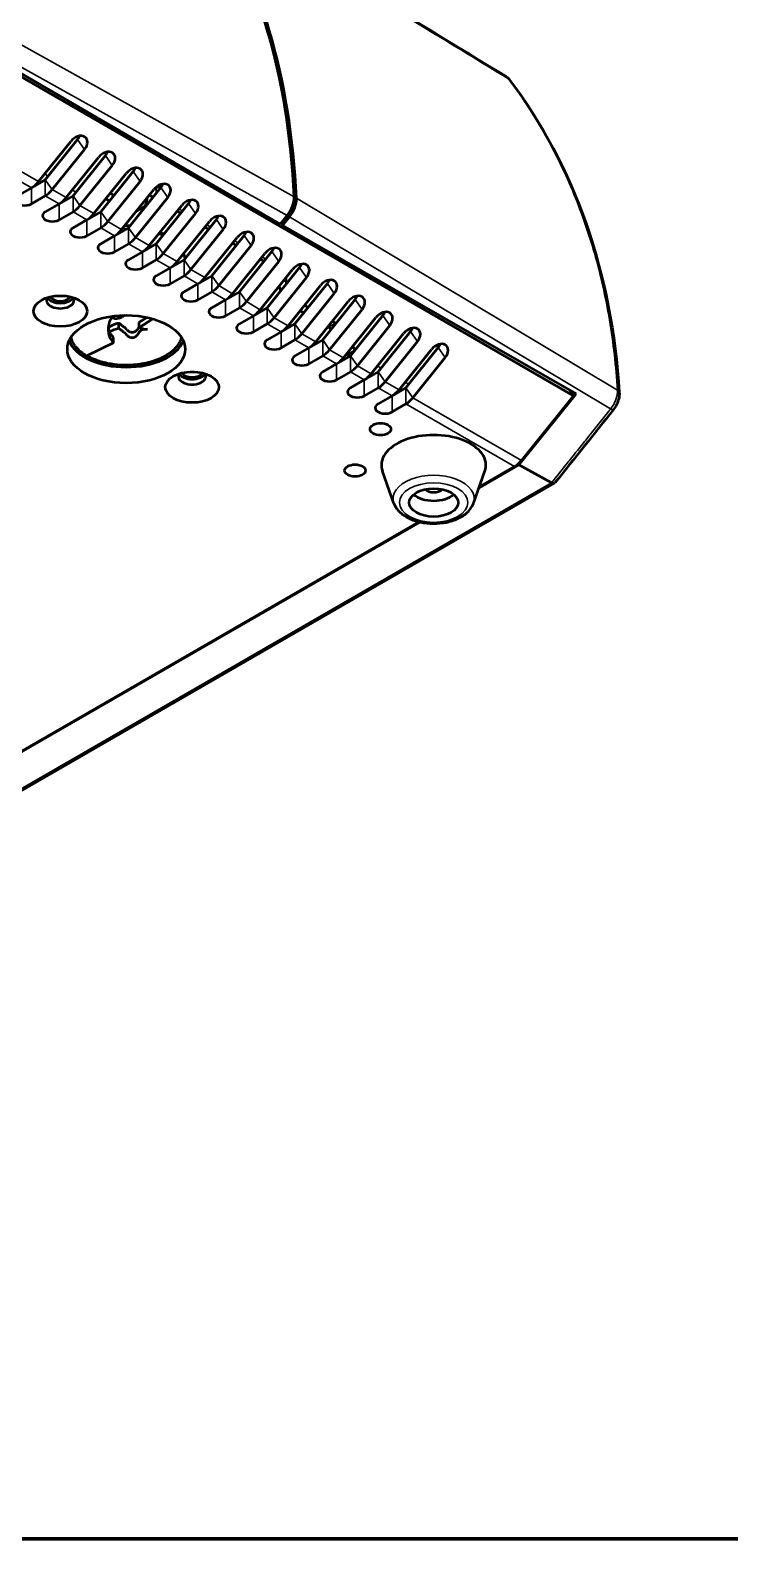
# Model space of a CAD drawing. Header units: millimetres. Extents: x 40 to 2195, y 40 to 1687.
# Drawn here: x 1674.7 to 1781.6, y 40 to 270.8 of the extents above; entities that cross this region are included whole.
import ezdxf

# ---------------------------------------------------------------- set-up
doc = ezdxf.new("R2010")
doc.units = ezdxf.units.MM
doc.header["$LTSCALE"] = 8
for name, color, linetype, lineweight in [('Border (ISO)', 7, 'Continuous', 70), ('Visible (ISO)', 7, 'Continuous', 50), ('Visible Narrow (ISO)', 7, 'Continuous', 35)]:
    doc.layers.add(name, color=color, linetype=linetype, lineweight=lineweight)

# ---------------------------------------------------------------- blocks, each defined once
blk = doc.blocks.new('Borders Chauvet_A')
at = {"layer": 'Border (ISO)'}
blk.add_line((274.4, 5), (5, 5), dxfattribs=at)

msp = doc.modelspace()

# ---------------------------------------------------------------- linework, layer by layer
at = {"layer": 'Visible (ISO)'}
for p, q in [((1667.333, 267.12), (1757.756, 214.914)), ((1712.893, 241.17), (1667.619, 267.475)), ((1747.44, 263.734), (1747.44, 263.734)), ((1676.963, 247.957), (1681.913, 254.115)), ((1675.902, 247.673), (1680.852, 253.83)), ((1678.024, 246.448), (1682.973, 252.606)), ((1681.206, 245.508), (1686.155, 251.665)), ((1680.145, 245.223), (1685.095, 251.381)), ((1682.266, 243.999), (1687.216, 250.156)), ((1676.963, 247.957), (1674.842, 246.732)), ((1684.388, 242.774), (1689.337, 248.931)), ((1685.448, 243.058), (1690.398, 249.216)), ((1686.509, 241.549), (1691.459, 247.707)), ((1694.925, 247.305), (1693.933, 246.732)), ((1674.842, 246.732), (1672.72, 245.508)), ((1676.963, 245.508), (1674.842, 244.283)), ((1681.206, 245.508), (1679.084, 244.283)), ((1686.225, 245.059), (1686.793, 244.731)), ((1686.897, 245.896), (1687.465, 245.568)), ((1688.63, 240.324), (1693.58, 246.482)), ((1689.691, 240.609), (1694.641, 246.766)), ((1690.752, 239.1), (1695.701, 245.257)), ((1692.519, 245.099), (1692.519, 245.163)), ((1693.183, 245.433), (1693.447, 245.281)), ((1693.657, 246.573), (1693.933, 246.732)), ((1693.86, 246.775), (1693.933, 246.732)), ((1679.084, 244.283), (1676.963, 243.058)), ((1681.206, 243.058), (1679.084, 241.833)), ((1685.448, 243.058), (1683.327, 241.833)), ((1690.903, 243.151), (1691.898, 243.726)), ((1692.873, 237.875), (1697.823, 244.033)), ((1693.933, 238.159), (1698.883, 244.317)), ((1694.994, 236.65), (1699.944, 242.808)), ((1697.121, 243.16), (1697.69, 242.832)), ((1713.951, 242.486), (1712.893, 241.17)), ((1714.131, 242.535), (1713.071, 241.216)), ((1683.327, 241.833), (1681.206, 240.609)), ((1685.448, 240.609), (1683.327, 239.384)), ((1689.691, 240.609), (1687.57, 239.384)), ((1697.115, 235.425), (1702.065, 241.583)), ((1698.176, 235.71), (1703.126, 241.867)), ((1699.237, 234.201), (1704.187, 240.358)), ((1701.364, 240.71), (1701.932, 240.382)), ((1712.975, 241.272), (1713.071, 241.216)), ((1713.247, 240.965), (1713.071, 241.216)), ((1713.247, 240.965), (1714.305, 242.282)), ((1713.247, 240.965), (1758.128, 215.219)), ((1687.57, 239.384), (1685.448, 238.159)), ((1689.691, 238.159), (1687.57, 236.934)), ((1693.933, 238.159), (1691.812, 236.934)), ((1701.358, 232.976), (1706.308, 239.134)), ((1702.419, 233.26), (1707.369, 239.418)), ((1703.479, 231.751), (1708.429, 237.909)), ((1705.606, 238.261), (1706.175, 237.933)), ((1691.812, 236.934), (1689.691, 235.71)), ((1693.933, 235.71), (1691.812, 234.485)), ((1698.176, 235.71), (1696.055, 234.485)), ((1698.281, 235.959), (1698.302, 235.866)), ((1705.601, 230.526), (1710.55, 236.684)), ((1706.661, 230.811), (1711.611, 236.968)), ((1709.849, 235.811), (1710.417, 235.483)), ((1696.055, 234.485), (1693.933, 233.26)), ((1698.176, 233.26), (1696.055, 232.035)), ((1702.419, 233.26), (1700.297, 232.035)), ((1707.722, 229.302), (1712.672, 235.459)), ((1709.843, 228.077), (1714.793, 234.235)), ((1710.904, 228.361), (1715.854, 234.519)), ((1700.297, 232.035), (1698.176, 230.811)), ((1711.965, 226.852), (1716.914, 233.01)), ((1713.732, 232.915), (1713.732, 232.852)), ((1714.086, 225.627), (1719.036, 231.785)), ((1715.147, 225.912), (1720.096, 232.069)), ((1702.419, 230.811), (1700.297, 229.586)), ((1704.54, 229.586), (1702.419, 228.361)), ((1706.661, 230.811), (1704.54, 229.586)), ((1716.207, 224.403), (1721.157, 230.56)), ((1716.596, 228.749), (1717.164, 228.421)), ((1718.329, 223.178), (1723.278, 229.336)), ((1719.389, 223.462), (1724.339, 229.62)), ((1691.282, 226.09), (1692.506, 226.897)), ((1691.282, 225.273), (1693.401, 226.67)), ((1706.661, 228.361), (1704.54, 227.136)), ((1708.783, 227.136), (1706.661, 225.912)), ((1710.904, 228.361), (1708.783, 227.136)), ((1715.923, 227.913), (1716.492, 227.585)), ((1720.45, 221.953), (1725.4, 228.111)), ((1720.838, 226.3), (1721.339, 226.011)), ((1722.571, 220.729), (1727.521, 226.886)), ((1723.632, 221.013), (1728.582, 227.17)), ((1688.148, 226.076), (1688.148, 225.26)), ((1691.282, 226.09), (1691.282, 225.273)), ((1710.904, 225.912), (1708.783, 224.687)), ((1713.025, 224.687), (1710.904, 223.462)), ((1715.147, 225.912), (1713.025, 224.687)), ((1720.166, 225.463), (1720.278, 225.398)), ((1724.693, 219.504), (1729.642, 225.661)), ((1726.814, 218.279), (1731.764, 224.437)), ((1727.875, 218.563), (1732.824, 224.721)), ((1687.393, 223.028), (1683.327, 221.013)), ((1687.393, 223.028), (1687.393, 223.844)), ((1715.147, 223.462), (1713.025, 222.237)), ((1717.268, 222.237), (1715.147, 221.013)), ((1719.389, 223.462), (1717.268, 222.237)), ((1724.244, 221.775), (1723.278, 221.217)), ((1723.97, 222.468), (1724.318, 221.866)), ((1728.935, 217.054), (1733.885, 223.212)), ((1731.057, 215.83), (1736.006, 221.987)), ((1732.117, 216.114), (1737.067, 222.271)), ((1719.389, 221.013), (1717.268, 219.788)), ((1721.511, 219.788), (1719.389, 218.563)), ((1723.632, 221.013), (1721.511, 219.788)), ((1723.278, 221.217), (1723.147, 221.445)), ((1723.278, 220.809), (1723.278, 221.217)), ((1733.178, 214.605), (1738.128, 220.762)), ((1723.632, 218.563), (1721.511, 217.338)), ((1725.753, 217.338), (1723.632, 216.114)), ((1727.875, 218.563), (1725.753, 217.338)), ((1727.875, 216.114), (1725.753, 214.889)), ((1729.996, 214.889), (1727.875, 213.664)), ((1732.117, 216.114), (1729.996, 214.889)), ((1749.369, 204.323), (1758.128, 215.219)), ((1757.756, 214.914), (1749.795, 205.011)), ((1757.145, 215.784), (1757.756, 214.914)), ((1732.117, 213.664), (1729.996, 212.439)), ((1730.281, 198.427), (1728.525, 203.341)), ((1742.439, 198.427), (1744.195, 203.341)), ((1749.369, 204.323), (1743.292, 200.814)), ((1748.734, 204.07), (1743.343, 200.958)), ((1754.391, 201.597), (1749.369, 204.323)), ((1625.554, 126.885), (1754.826, 201.521)), ((1734.226, 195.58), (1627.326, 133.862)), ((1734.086, 195.613), (1627.378, 134.005))]:
    msp.add_line(p, q, dxfattribs=at)
for centre, major_axis, ratio, start_param, end_param in [((1608.208, 177.145), (75.626, 130.988), 0.5773503, 5.5507749, 6.0135068), ((1608.561, 176.941), (75.626, 130.988), 0.5773503, 5.5507749, 6.0135068), ((1747.176, 262.644), (0.797, 0.604), 0.7169521, 0.0000092, 0.0000694), ((1674.842, 249.182), (1.5, 2.598), 0.5773503, 3.9269908, 4.4505896), ((1673.781, 244.895), (-1.5, 0), 0.5773503, 5.4977871, 8.6393798), ((1676.963, 247.957), (1.5, 2.598), 0.5773503, 3.9269908, 4.4505896), ((1679.084, 246.732), (1.5, 2.598), 0.5773503, 3.9269908, 4.4505896), ((1690.398, 246.324), (1.5, -2.598), 0.5773503, 5.9132475, 7.0685835), ((1693.933, 246.732), (-0.75, -1.299), 0.5773503, 5.8870073, 6.6624845), ((1712.89, 243.994), (1.5, 2.598), 0.5773497, 4.4508085, 5.5509195), ((1713.244, 243.79), (1.5, 2.598), 0.5773507, 4.4508088, 5.5509198), ((1608.561, 176.941), (-75.378, -130.559), 0.5773503, 2.4091807, 2.4102159), ((1678.024, 242.446), (-1.5, 0), 0.5773503, 5.4977871, 8.6393798), ((1681.206, 245.508), (1.5, 2.598), 0.5773503, 3.9269908, 4.4505896), ((1683.327, 244.283), (1.5, 2.598), 0.5773503, 3.9269908, 4.4505896), ((1682.266, 239.996), (-1.5, 0), 0.5773503, 5.4977871, 8.6393798), ((1685.448, 243.058), (1.5, 2.598), 0.5773503, 3.9269908, 4.4505896), ((1687.57, 241.833), (1.5, 2.598), 0.5773503, 3.9269908, 4.4505896), ((1686.509, 237.547), (-1.5, 0), 0.5773503, 5.4977871, 8.6393798), ((1689.691, 240.609), (1.5, 2.598), 0.5773503, 3.9269908, 4.4505896), ((1691.812, 239.384), (1.5, 2.598), 0.5773503, 3.9269908, 4.4505896), ((1690.752, 235.097), (-1.5, 0), 0.5773503, 5.4977871, 8.6393798), ((1693.933, 238.159), (1.5, 2.598), 0.5773503, 3.9269908, 4.4505896), ((1694.994, 232.648), (-1.5, 0), 0.5773503, 5.4977871, 8.6393798), ((1696.055, 236.934), (1.5, 2.598), 0.5773503, 3.9269908, 4.4505896), ((1698.176, 235.71), (1.5, 2.598), 0.5773503, 3.9269908, 4.4505896), ((1700.297, 234.485), (1.5, 2.598), 0.5773503, 3.9269908, 4.4505896), ((1702.419, 233.26), (1.5, 2.598), 0.5773503, 3.9269908, 4.4505896), ((1714.793, 231.015), (-1.5, 2.598), 0.5773503, 1.0104184, 1.2933503), ((1715.854, 231.627), (1.5, -2.598), 0.5773503, 3.9269908, 4.24853), ((1679.261, 229.484), (2.1, 0), 0.5773503, 2.7621646, 6.6626134), ((1679.261, 230.3), (-2.1, 0), 0.5773503, 0.3434287, 2.798164), ((1679.261, 230.3), (-1.6, 0), 0.5773503, 0.2798522, 2.8617405), ((1679.261, 231.117), (1.6, 0), 0.5773503, 4.514879, 4.9098989), ((1699.237, 230.198), (-1.5, 0), 0.5773503, 5.4977871, 8.6393798), ((1704.54, 232.035), (1.5, 2.598), 0.5773503, 3.9269908, 4.4505896), ((1706.661, 230.811), (1.5, 2.598), 0.5773503, 3.9269908, 4.4505896), ((1703.479, 227.749), (-1.5, 0), 0.5773503, 5.4977871, 8.6393798), ((1708.783, 229.586), (1.5, 2.598), 0.5773503, 3.9269908, 4.4505896), ((1710.904, 228.361), (1.5, 2.598), 0.5773503, 3.9269908, 4.4505896), ((1707.722, 225.299), (-1.5, 0), 0.5773503, 5.4977871, 8.6393798), ((1713.025, 227.136), (1.5, 2.598), 0.5773503, 3.9269908, 4.4505896), ((1715.147, 225.912), (1.5, 2.598), 0.5773503, 3.9269908, 4.4505896), ((1720.278, 222.949), (-1.5, 2.598), 0.5773503, 5.294581, 5.4977871), ((1721.339, 223.561), (1.5, -2.598), 0.5773503, 2.3246623, 2.3561945), ((1689.337, 224.483), (-9, 0), 0.5773503, 0.2379411, 2.9036515), ((1711.965, 222.85), (-1.5, 0), 0.5773503, 5.4977871, 8.6393798), ((1717.268, 224.687), (1.5, 2.598), 0.5773503, 3.9269908, 4.4505896), ((1719.389, 223.462), (1.5, 2.598), 0.5773503, 3.9269908, 4.4505896), ((1716.207, 220.4), (-1.5, 0), 0.5773503, 5.4977871, 8.6393798), ((1721.511, 222.237), (1.5, 2.598), 0.5773503, 3.9269908, 4.4505896), ((1723.632, 221.013), (1.5, 2.598), 0.5773503, 3.9269908, 4.4505896), ((1699.414, 217.849), (2.1, 0), 0.5773503, 2.7621646, 6.6626134), ((1699.414, 218.665), (-2.1, 0), 0.5773503, 0.3434287, 2.798164), ((1699.414, 218.665), (-1.6, 0), 0.5773503, 0.2798522, 2.8617405), ((1699.414, 219.482), (1.6, 0), 0.5773503, 4.514879, 4.9098989), ((1720.45, 217.951), (-1.5, 0), 0.5773503, 5.4977871, 8.6393798), ((1725.753, 219.788), (1.5, 2.598), 0.5773503, 3.9269908, 4.4505896), ((1727.875, 218.563), (1.5, 2.598), 0.5773503, 3.9269908, 4.4505896), ((1724.693, 215.501), (-1.5, 0), 0.5773503, 5.4977871, 8.6393798), ((1729.996, 217.338), (1.5, 2.598), 0.5773503, 3.9269908, 4.4505896), ((1763.75, 215.339), (0.998, 0.062), 0.5973137, 6.2830564, 6.2831912), ((1728.935, 213.052), (-1.5, 0), 0.5773503, 5.4977871, 8.6393798), ((1732.117, 216.114), (1.5, 2.598), 0.5773503, 3.9269908, 4.4505896), ((1763.065, 213.419), (0.783, -0.622), 0.2153789, 6.2831343, 6.2832162), ((1736.36, 204.275), (-8, 0), 0.5773503, 2.9381619, 6.486616), ((1748.734, 206.52), (1.5, 2.598), 0.5773503, 3.9269908, 4.4505896), ((1754.192, 202.309), (-0.66, 0.77), 0.4109724, 2.2924788, 3.2185162), ((1736.36, 201.009), (3.75, 0), 0.5773503, 3.7428569, 5.6819211), ((1736.36, 201.009), (1.5, 0), 0.5773503, 3.6492552, 5.7755228)]:
    msp.add_ellipse(centre, major_axis=major_axis, ratio=ratio, start_param=start_param, end_param=end_param, dxfattribs=at)
for centre, major_axis in [((1679.261, 227.851), (4.1, 0)), ((1689.337, 222.033), (-9, 0)), ((1699.414, 216.216), (4.1, 0)), ((1728.228, 209.786), (-1.6, 0)), ((1724.339, 203.458), (-1.6, 0)), ((1736.36, 198.559), (3.75, 0))]:
    msp.add_ellipse(centre, major_axis=major_axis, ratio=0.5773503, dxfattribs=at)
for points in [[(1701.278, 291.874), (1716.665, 282.494), (1732.053, 273.114), (1747.44, 263.734)], [(1747.44, 263.734), (1747.643, 263.61), (1747.823, 263.444), (1747.968, 263.255)], [(1682.973, 252.606), (1683.25, 252.951), (1683.575, 253.772), (1683.088, 254.68), (1681.912, 254.732), (1681.13, 254.175), (1680.852, 253.83)], [(1681.913, 254.115), (1682.049, 254.285), (1682.158, 254.471), (1682.233, 254.658)], [(1687.216, 250.156), (1687.493, 250.502), (1687.818, 251.322), (1687.331, 252.231), (1686.155, 252.282), (1685.373, 251.726), (1685.095, 251.381)], [(1686.155, 251.665), (1686.292, 251.835), (1686.4, 252.021), (1686.476, 252.209)], [(1691.459, 247.707), (1691.736, 248.052), (1692.06, 248.873), (1691.574, 249.782), (1690.397, 249.833), (1689.615, 249.277), (1689.337, 248.931)], [(1690.398, 249.216), (1690.534, 249.386), (1690.643, 249.572), (1690.718, 249.759)], [(1695.701, 245.257), (1695.978, 245.603), (1696.303, 246.423), (1695.816, 247.332), (1694.64, 247.383), (1693.858, 246.827), (1693.58, 246.482)], [(1694.641, 246.766), (1694.777, 246.936), (1694.886, 247.122), (1694.961, 247.31)], [(1699.944, 242.808), (1700.221, 243.153), (1700.545, 243.974), (1700.059, 244.883), (1698.883, 244.934), (1698.101, 244.378), (1697.823, 244.033)], [(1698.883, 244.317), (1699.02, 244.487), (1699.128, 244.673), (1699.203, 244.86)], [(1704.187, 240.358), (1704.464, 240.704), (1704.788, 241.524), (1704.301, 242.433), (1703.125, 242.484), (1702.343, 241.928), (1702.065, 241.583)], [(1703.126, 241.867), (1703.262, 242.037), (1703.371, 242.223), (1703.446, 242.411)], [(1689.131, 240.947), (1689.405, 240.951), (1689.68, 240.947), (1689.954, 240.936)], [(1694.522, 239.926), (1694.727, 239.836), (1694.927, 239.739), (1695.121, 239.637)], [(1708.429, 237.909), (1708.706, 238.254), (1709.031, 239.075), (1708.544, 239.984), (1707.368, 240.035), (1706.586, 239.479), (1706.308, 239.134)], [(1707.369, 239.418), (1707.505, 239.588), (1707.614, 239.774), (1707.689, 239.961)], [(1698.078, 236.623), (1698.164, 236.408), (1698.232, 236.186), (1698.281, 235.959)], [(1712.672, 235.459), (1712.949, 235.805), (1713.273, 236.625), (1712.787, 237.534), (1711.611, 237.585), (1710.829, 237.029), (1710.55, 236.684)], [(1711.611, 236.968), (1711.748, 237.138), (1711.856, 237.324), (1711.931, 237.512)], [(1716.914, 233.01), (1717.192, 233.355), (1717.516, 234.176), (1717.029, 235.085), (1715.853, 235.136), (1715.071, 234.58), (1714.793, 234.235)], [(1715.854, 234.519), (1715.99, 234.689), (1716.099, 234.875), (1716.174, 235.062)], [(1721.157, 230.56), (1721.434, 230.906), (1721.759, 231.726), (1721.272, 232.635), (1720.096, 232.686), (1719.314, 232.13), (1719.036, 231.785)], [(1720.096, 232.069), (1720.233, 232.24), (1720.342, 232.425), (1720.417, 232.613)], [(1725.4, 228.111), (1725.677, 228.456), (1726.001, 229.277), (1725.515, 230.186), (1724.339, 230.237), (1723.556, 229.681), (1723.278, 229.336)], [(1724.339, 229.62), (1724.476, 229.79), (1724.584, 229.976), (1724.659, 230.163)], [(1729.642, 225.661), (1729.919, 226.007), (1730.244, 226.827), (1729.757, 227.736), (1728.581, 227.787), (1727.799, 227.231), (1727.521, 226.886)], [(1728.582, 227.17), (1728.718, 227.341), (1728.827, 227.526), (1728.902, 227.714)], [(1686.625, 225.36), (1687.178, 225.718), (1687.708, 225.971), (1688.148, 226.076)], [(1686.825, 224.669), (1687.305, 224.961), (1687.762, 225.167), (1688.148, 225.26)], [(1733.885, 223.212), (1734.162, 223.557), (1734.487, 224.378), (1734, 225.287), (1732.824, 225.338), (1732.042, 224.782), (1731.764, 224.437)], [(1732.824, 224.721), (1732.961, 224.891), (1733.069, 225.077), (1733.145, 225.264)], [(1738.128, 220.762), (1738.405, 221.108), (1738.729, 221.928), (1738.243, 222.837), (1737.067, 222.888), (1736.284, 222.332), (1736.006, 221.987)], [(1737.067, 222.271), (1737.204, 222.442), (1737.312, 222.627), (1737.387, 222.815)], [(1763.848, 212.797), (1760.868, 209.046), (1757.877, 205.301), (1754.875, 201.562)]]:
    msp.add_open_spline(points, degree=3, dxfattribs=at)
for points, knots in [([(1747.973, 263.248), (1752.89, 256.752), (1756.878, 249.259), (1762.479, 233.152), (1764.187, 224.47), (1764.748, 215.401)], [0, 0, 0, 0, 3.4817034, 3.4817034, 6.8691541, 6.8691541, 6.8691541, 6.8691541]), ([(1715.013, 244.92), (1715.019, 244.776), (1715.005, 244.465), (1714.898, 243.97), (1714.71, 243.462), (1714.453, 242.974), (1714.242, 242.673), (1714.131, 242.535)], [0, 0, 0, 0, 0.1985541, 0.400227, 0.5999572, 0.8013651, 1, 1, 1, 1]), ([(1689.092, 227.228), (1689.083, 227.22), (1689.075, 227.212), (1689.008, 227.153), (1688.95, 227.107), (1688.825, 227.021), (1688.761, 226.982), (1688.616, 226.903), (1688.542, 226.869), (1688.443, 226.828), (1688.407, 226.814), (1688.308, 226.777), (1688.244, 226.756), (1688.112, 226.72), (1688.045, 226.706), (1687.911, 226.685), (1687.844, 226.678), (1687.731, 226.673), (1687.682, 226.674), (1687.618, 226.682), (1687.6, 226.685), (1687.543, 226.698), (1687.512, 226.711), (1687.462, 226.742), (1687.447, 226.752), (1687.41, 226.779), (1687.39, 226.794), (1687.364, 226.808), (1687.358, 226.811), (1687.323, 226.824), (1687.293, 226.824), (1687.234, 226.807), (1687.21, 226.797), (1687.176, 226.779), (1687.165, 226.772), (1687.134, 226.754), (1687.114, 226.741), (1687.057, 226.7), (1687.022, 226.669), (1686.973, 226.616), (1686.958, 226.597), (1686.923, 226.549), (1686.902, 226.517), (1686.859, 226.437), (1686.839, 226.393), (1686.807, 226.313), (1686.796, 226.285), (1686.773, 226.224), (1686.762, 226.19), (1686.744, 226.135), (1686.738, 226.115), (1686.719, 226.055), (1686.708, 226.015), (1686.689, 225.94), (1686.68, 225.905), (1686.659, 225.808), (1686.648, 225.747), (1686.626, 225.603), (1686.616, 225.522), (1686.6, 225.352), (1686.593, 225.257), (1686.584, 224.972), (1686.59, 224.802), (1686.64, 224.414), (1686.702, 224.119), (1686.878, 223.734), (1686.913, 223.666), (1687.01, 223.495), (1687.075, 223.396), (1687.222, 223.205), (1687.304, 223.113), (1687.393, 223.028)], [0.1895787, 0.1895787, 0.1895787, 0.1895787, 0.19329988, 0.19329988, 0.21746727, 0.21746727, 0.23957446, 0.23957446, 0.26693487, 0.26693487, 0.28279995, 0.28279995, 0.31029037, 0.31029037, 0.34072443, 0.34072443, 0.37313507, 0.37313507, 0.39949741, 0.39949741, 0.41059926, 0.41059926, 0.43505936, 0.43505936, 0.44702552, 0.44702552, 0.46264073, 0.46264073, 0.46768868, 0.46768868, 0.48837974, 0.48837974, 0.50141454, 0.50141454, 0.50798482, 0.50798482, 0.52023334, 0.52023334, 0.54406076, 0.54406076, 0.55506691, 0.55506691, 0.57138387, 0.57138387, 0.58598273, 0.58598273, 0.59373097, 0.59373097, 0.60286315, 0.60286315, 0.608364, 0.608364, 0.61874083, 0.61874083, 0.62778914, 0.62778914, 0.64260122, 0.64260122, 0.66312517, 0.66312517, 0.68571236, 0.68571236, 0.7223331, 0.7223331, 0.76967814, 0.76967814, 0.78022431, 0.78022431, 0.79643709, 0.79643709, 0.81300309, 0.81300309, 0.81300309, 0.81300309]), ([(1687.393, 223.844), (1687.251, 223.98), (1687.128, 224.132), (1686.924, 224.451), (1686.841, 224.617), (1686.734, 224.899), (1686.7, 225.01), (1686.657, 225.186), (1686.644, 225.249), (1686.624, 225.362), (1686.617, 225.411), (1686.61, 225.461)], [-1.39042472, -1.39042472, -1.39042472, -1.39042472, -1.28588264, -1.28588264, -1.18549608, -1.18549608, -1.12169884, -1.12169884, -1.08669546, -1.08669546, -1.05917955, -1.05917955, -1.05917955, -1.05917955]), ([(1688.148, 226.076), (1688.186, 226.049), (1688.225, 226.021), (1688.307, 225.961), (1688.35, 225.928), (1688.491, 225.823), (1688.59, 225.748), (1688.753, 225.625), (1688.819, 225.574), (1688.944, 225.474), (1689.003, 225.426), (1689.097, 225.345), (1689.133, 225.313), (1689.261, 225.195), (1689.335, 225.115), (1689.475, 224.976), (1689.534, 224.92), (1689.65, 224.827), (1689.749, 224.756), (1689.921, 224.692), (1689.953, 224.682), (1690.056, 224.655), (1690.128, 224.645), (1690.266, 224.64), (1690.335, 224.644), (1690.469, 224.666), (1690.533, 224.683), (1690.63, 224.72), (1690.663, 224.735), (1690.759, 224.783), (1690.823, 224.821), (1690.933, 224.903), (1690.982, 224.945), (1691.051, 225.013), (1691.073, 225.038), (1691.13, 225.105), (1691.159, 225.146), (1691.219, 225.244), (1691.245, 225.295), (1691.273, 225.347), (1691.278, 225.354), (1691.282, 225.362)], [0.000001, 0.000001, 0.000001, 0.000001, 0.01394417, 0.01394417, 0.03022369, 0.03022369, 0.06581138, 0.06581138, 0.0898822, 0.0898822, 0.11289563, 0.11289563, 0.1276941, 0.1276941, 0.16718186, 0.16718186, 0.20052528, 0.20052528, 0.2339781, 0.2339781, 0.24158362, 0.24158362, 0.25749738, 0.25749738, 0.27242817, 0.27242817, 0.28720425, 0.28720425, 0.29485769, 0.29485769, 0.31046044, 0.31046044, 0.32386802, 0.32386802, 0.33077322, 0.33077322, 0.34222529, 0.34222529, 0.35478731, 0.35478731, 0.35700737, 0.35700737, 0.35700737, 0.35700737]), ([(1688.148, 225.26), (1688.213, 225.214), (1688.282, 225.163), (1688.423, 225.057), (1688.499, 225), (1688.628, 224.903), (1688.681, 224.863), (1688.802, 224.77), (1688.871, 224.717), (1689.022, 224.594), (1689.104, 224.524), (1689.2, 224.434), (1689.219, 224.416), (1689.281, 224.355), (1689.322, 224.313), (1689.386, 224.248), (1689.408, 224.226), (1689.456, 224.178), (1689.483, 224.153), (1689.541, 224.099), (1689.574, 224.07), (1689.667, 223.999), (1689.725, 223.962), (1689.85, 223.9), (1689.914, 223.876), (1690.06, 223.837), (1690.134, 223.829), (1690.38, 223.819), (1690.518, 223.862), (1690.654, 223.912), (1690.723, 223.946), (1690.85, 224.023), (1690.91, 224.067), (1691.008, 224.152), (1691.048, 224.193), (1691.125, 224.282), (1691.155, 224.325), (1691.201, 224.398), (1691.216, 224.425), (1691.256, 224.497), (1691.278, 224.539), (1691.314, 224.602), (1691.326, 224.621), (1691.364, 224.677), (1691.391, 224.709), (1691.434, 224.753), (1691.445, 224.765), (1691.474, 224.792), (1691.49, 224.808), (1691.527, 224.842), (1691.55, 224.862), (1691.59, 224.899), (1691.609, 224.915), (1691.66, 224.96), (1691.691, 224.986), (1691.745, 225.025), (1691.768, 225.038), (1691.801, 225.053), (1691.811, 225.057), (1691.835, 225.064), (1691.848, 225.066), (1691.872, 225.071), (1691.883, 225.072), (1691.906, 225.075), (1691.918, 225.076), (1691.934, 225.079), (1691.938, 225.079), (1691.953, 225.082), (1691.964, 225.083), (1691.983, 225.085), (1691.992, 225.085), (1692.007, 225.084), (1692.013, 225.082), (1692.023, 225.079), (1692.028, 225.077), (1692.032, 225.075)], [0.000001, 0.000001, 0.000001, 0.000001, 0.0238348, 0.0238348, 0.0516666, 0.0516666, 0.0710067, 0.0710067, 0.0966951, 0.0966951, 0.1289787, 0.1289787, 0.1374432, 0.1374432, 0.1567838, 0.1567838, 0.1671009, 0.1671009, 0.1786714, 0.1786714, 0.1933094, 0.1933094, 0.2174589, 0.2174589, 0.239538, 0.239538, 0.2668704, 0.2668704, 0.347814, 0.347814, 0.434235, 0.434235, 0.5179004, 0.5179004, 0.5807531, 0.5807531, 0.6487153, 0.6487153, 0.6864741, 0.6864741, 0.7484095, 0.7484095, 0.7895428, 0.7895428, 0.873111, 0.873111, 0.904841, 0.904841, 0.9500353, 0.9500353, 1.0080624, 1.0080624, 1.0605387, 1.0605387, 1.1541709, 1.1541709, 1.237714, 1.237714, 1.2786507, 1.2786507, 1.3368006, 1.3368006, 1.3920195, 1.3920195, 1.4558927, 1.4558927, 1.4796692, 1.4796692, 1.5449837, 1.5449837, 1.6086648, 1.6086648, 1.6575244, 1.6575244, 1.6970844, 1.6970844, 1.6970844, 1.6970844]), ([(1692.038, 225.072), (1692.043, 225.069), (1692.048, 225.065), (1692.062, 225.053), (1692.073, 225.042), (1692.093, 225.024), (1692.086, 225.037), (1692.065, 225.055), (1692.056, 225.061), (1692.033, 225.075), (1692.02, 225.082), (1691.977, 225.101), (1691.943, 225.113), (1691.836, 225.148), (1691.753, 225.17), (1691.548, 225.219), (1691.424, 225.246), (1691.282, 225.273)], [1.7177444, 1.7177444, 1.7177444, 1.7177444, 1.7738197, 1.7738197, 1.8985441, 1.8985441, 2.1295391, 2.1295391, 2.244199, 2.244199, 2.3476094, 2.3476094, 2.5361706, 2.5361706, 2.8330474, 2.8330474, 3.142343, 3.142343, 3.142343, 3.142343]), ([(1692.583, 225.044), (1692.583, 225.044), (1692.583, 225.044), (1692.58, 225.044), (1692.574, 225.044), (1692.555, 225.045), (1692.544, 225.045), (1692.502, 225.047), (1692.467, 225.047), (1692.375, 225.047), (1692.315, 225.045), (1692.198, 225.04), (1692.143, 225.036), (1692.087, 225.031)], [0.076455035, 0.076455035, 0.076455035, 0.076455035, 0.078611418, 0.078611418, 0.085459602, 0.085459602, 0.092612231, 0.092612231, 0.109570597, 0.109570597, 0.131443423, 0.131443423, 0.149271918, 0.149271918, 0.149271918, 0.149271918]), ([(1681.536, 222.534), (1681.38, 222.743), (1681.117, 223.174), (1680.959, 223.622), (1680.907, 223.853)], [0, 0, 0, 0, 0.048967175, 0.097876808, 0.097876808, 0.097876808, 0.097876808]), ([(1681.536, 222.534), (1681.574, 222.484), (1681.88, 222.092), (1682.446, 221.567), (1683.096, 221.146), (1683.327, 221.013)], [0, 0, 0, 0, 0.0880267, 0.6960089, 1, 1, 1, 1]), ([(1697.767, 223.853), (1697.733, 223.7), (1697.631, 223.369), (1697.386, 222.876), (1697.044, 222.391), (1696.632, 221.948), (1696.179, 221.56), (1695.771, 221.27), (1695.429, 221.057), (1695.148, 220.899), (1694.868, 220.754), (1694.589, 220.622), (1694.311, 220.502), (1694.033, 220.391), (1693.751, 220.287), (1693.37, 220.159), (1692.874, 220.015), (1692.23, 219.862), (1691.506, 219.731), (1690.751, 219.636), (1689.899, 219.578), (1688.702, 219.566), (1686.975, 219.712), (1685.155, 220.166), (1683.986, 220.654), (1683.484, 220.922), (1683.327, 221.013)], [0.18276565, 0.18276565, 0.18276565, 0.18276565, 0.21294592, 0.24737832, 0.28181072, 0.31624312, 0.35067552, 0.38510792, 0.40639882, 0.42768972, 0.44898062, 0.47027151, 0.49156241, 0.51285331, 0.53414421, 0.55543511, 0.59801691, 0.64059871, 0.6831805, 0.7257623, 0.76004201, 0.79432173, 0.86288115, 0.93144058, 0.97714686, 1, 1, 1, 1]), ([(1764.748, 215.401), (1764.767, 215.094), (1764.735, 214.77), (1764.585, 214.139), (1764.467, 213.822), (1764.184, 213.268), (1764.025, 213.02), (1763.848, 212.797)], [0, 0, 0, 0, 0.1021463, 0.1021463, 0.20213812, 0.20213812, 0.28890563, 0.28890563, 0.28890563, 0.28890563]), ([(1730.281, 198.427), (1730.422, 198.031), (1730.647, 197.668), (1731.264, 196.965), (1731.679, 196.64), (1732.663, 196.072), (1733.244, 195.839), (1734.485, 195.502), (1735.144, 195.398), (1736.475, 195.326), (1737.146, 195.355), (1738.444, 195.546), (1739.072, 195.706), (1740.23, 196.156), (1740.761, 196.446), (1741.651, 197.148), (1742.017, 197.559), (1742.333, 198.16), (1742.391, 198.292), (1742.439, 198.427)], [5.7012179, 5.7012179, 5.7012179, 5.7012179, 5.9668669, 5.9668669, 6.2827031, 6.2827031, 6.6288592, 6.6288592, 6.9745021, 6.9745021, 7.316899, 7.316899, 7.6603167, 7.6603167, 8.0076579, 8.0076579, 8.3452268, 8.3452268, 8.4359491, 8.4359491, 8.4359491, 8.4359491])]:
    msp.add_open_spline(points, degree=3, knots=knots, dxfattribs=at)
at = {"layer": 'Visible Narrow (ISO)'}
for p, q in [((1715.009, 245.347), (1664.156, 273.699)), ((1713.951, 242.486), (1663.084, 270.844)), ((1674.842, 246.732), (1658.323, 256.269)), ((1675.902, 247.673), (1659.372, 257.217)), ((1681.913, 254.115), (1682.973, 252.606)), ((1686.155, 251.665), (1687.216, 250.156)), ((1675.549, 247.141), (1675.457, 247.193)), ((1677.411, 248.515), (1676.843, 248.843)), ((1676.963, 247.957), (1676.963, 245.508)), ((1676.963, 247.957), (1678.024, 246.448)), ((1690.398, 249.216), (1691.459, 247.707)), ((1674.842, 246.732), (1674.842, 244.283)), ((1679.084, 244.283), (1676.963, 245.508)), ((1680.145, 245.223), (1678.024, 246.448)), ((1679.791, 244.691), (1679.7, 244.744)), ((1681.654, 246.065), (1681.085, 246.393)), ((1681.206, 245.508), (1682.266, 243.999)), ((1681.206, 245.508), (1681.206, 243.058)), ((1693.933, 245.887), (1693.933, 246.732)), ((1694.641, 246.766), (1695.701, 245.257)), ((1714.998, 244.928), (1715.013, 244.92)), ((1764.468, 215.783), (1715.363, 245.143)), ((1679.084, 244.283), (1679.084, 241.833)), ((1683.327, 241.833), (1681.206, 243.058)), ((1684.388, 242.774), (1682.266, 243.999)), ((1685.448, 243.058), (1686.509, 241.549)), ((1685.448, 243.058), (1685.448, 240.609)), ((1697.4, 243.506), (1697.968, 243.178)), ((1698.883, 244.317), (1699.944, 242.808)), ((1714.034, 242.592), (1714.131, 242.535)), ((1683.327, 241.833), (1683.327, 239.384)), ((1687.57, 239.384), (1685.448, 240.609)), ((1688.63, 240.324), (1686.509, 241.549)), ((1689.691, 240.609), (1690.752, 239.1)), ((1689.691, 240.609), (1689.691, 238.159)), ((1701.642, 241.057), (1702.211, 240.729)), ((1703.126, 241.867), (1704.187, 240.358)), ((1763.424, 212.913), (1714.305, 242.282)), ((1687.57, 239.384), (1687.57, 236.934)), ((1691.812, 236.934), (1689.691, 238.159)), ((1692.873, 237.875), (1690.752, 239.1)), ((1693.933, 238.159), (1694.994, 236.65)), ((1693.933, 238.159), (1693.933, 235.71)), ((1705.885, 238.607), (1706.453, 238.279)), ((1707.369, 239.418), (1708.429, 237.909)), ((1691.812, 236.934), (1691.812, 234.485)), ((1696.055, 234.485), (1693.933, 235.71)), ((1697.115, 235.425), (1694.994, 236.65)), ((1698.176, 235.71), (1699.237, 234.201)), ((1698.176, 235.71), (1698.176, 233.26)), ((1710.128, 236.158), (1710.696, 235.83)), ((1711.611, 236.968), (1712.672, 235.459)), ((1696.055, 234.485), (1696.055, 232.035)), ((1700.297, 232.035), (1698.176, 233.26)), ((1701.358, 232.976), (1699.237, 234.201)), ((1702.419, 233.26), (1703.479, 231.751)), ((1702.419, 233.26), (1702.419, 230.811)), ((1715.854, 234.519), (1716.914, 233.01)), ((1700.297, 232.035), (1700.297, 229.586)), ((1705.601, 230.526), (1703.479, 231.751)), ((1713.638, 232.797), (1713.732, 232.852)), ((1720.096, 232.069), (1721.157, 230.56)), ((1704.54, 229.586), (1702.419, 230.811)), ((1704.54, 229.586), (1704.54, 227.136)), ((1706.661, 230.811), (1706.661, 228.361)), ((1706.661, 230.811), (1707.722, 229.302)), ((1709.843, 228.077), (1707.722, 229.302)), ((1724.339, 229.62), (1725.4, 228.111)), ((1708.783, 227.136), (1706.661, 228.361)), ((1708.783, 227.136), (1708.783, 224.687)), ((1710.904, 228.361), (1710.904, 225.912)), ((1710.904, 228.361), (1711.965, 226.852)), ((1714.086, 225.627), (1711.965, 226.852)), ((1728.582, 227.17), (1729.642, 225.661)), ((1713.025, 224.687), (1710.904, 225.912)), ((1713.025, 224.687), (1713.025, 222.237)), ((1715.147, 225.912), (1715.147, 223.462)), ((1715.147, 225.912), (1716.207, 224.403)), ((1718.329, 223.178), (1716.207, 224.403)), ((1721.339, 226.011), (1720.278, 225.398)), ((1732.824, 224.721), (1733.885, 223.212)), ((1717.268, 222.237), (1715.147, 223.462)), ((1717.268, 222.237), (1717.268, 219.788)), ((1719.389, 223.462), (1719.389, 221.013)), ((1719.389, 223.462), (1720.45, 221.953)), ((1722.571, 220.729), (1720.45, 221.953)), ((1737.067, 222.271), (1738.128, 220.762)), ((1721.511, 219.788), (1719.389, 221.013)), ((1721.511, 219.788), (1721.511, 217.338)), ((1723.632, 221.013), (1723.632, 218.563)), ((1723.632, 221.013), (1724.693, 219.504)), ((1726.814, 218.279), (1724.693, 219.504)), ((1728.323, 219.121), (1727.754, 219.449)), ((1725.753, 217.338), (1723.632, 218.563)), ((1725.753, 217.338), (1725.753, 214.889)), ((1726.46, 217.747), (1726.369, 217.799)), ((1727.875, 218.563), (1727.875, 216.114)), ((1727.875, 218.563), (1728.935, 217.054)), ((1731.057, 215.83), (1728.935, 217.054)), ((1732.566, 216.671), (1731.997, 217)), ((1729.996, 214.889), (1727.875, 216.114)), ((1729.996, 214.889), (1729.996, 212.439)), ((1730.703, 215.297), (1730.612, 215.35)), ((1732.117, 216.114), (1732.117, 213.664)), ((1732.117, 216.114), (1733.178, 214.605)), ((1748.734, 204.07), (1732.117, 213.664)), ((1749.795, 205.011), (1733.178, 214.605)), ((1625.008, 126.898), (1754.391, 201.597))]:
    msp.add_line(p, q, dxfattribs=at)
for centre, major_axis, ratio, start_param, end_param in [((1747.176, 262.644), (0.797, 0.604), 0.7169521, 0.0000671, 0.3073382), ((1689.337, 235.31), (9.014, 0), 0.5773503, 1.5498863, 1.6332366), ((1689.337, 235.31), (9.014, 0), 0.5773503, 0.9021164, 0.9874413), ((1689.337, 235.31), (9.014, 0), 0.5773503, 0.1250073, 0.2522019), ((1763.75, 215.339), (0.998, 0.062), 0.5973137, 0.0000061, 0.7311742), ((1763.065, 213.419), (0.783, -0.622), 0.2153789, 5.35186, 6.2831347), ((1736.36, 199.151), (-6.207, 0), 0.5773503, 2.9381619, 6.486616)]:
    msp.add_ellipse(centre, major_axis=major_axis, ratio=ratio, start_param=start_param, end_param=end_param, dxfattribs=at)
msp.add_ellipse((1736.36, 198.559), major_axis=(-5.246, 0), ratio=0.5773503, dxfattribs=at)
for points, knots in [([(1701.602, 291.562), (1705.133, 289.41), (1708.724, 287.22), (1712.357, 285.005), (1715.99, 282.79), (1719.665, 280.55), (1723.438, 278.249), (1727.211, 275.949), (1731.082, 273.589), (1735.134, 271.118), (1739.186, 268.647), (1743.419, 266.067), (1747.805, 263.392)], [0, 0, 0, 0, 0.25, 0.25, 0.25, 0.5, 0.5, 0.5, 0.75, 0.75, 0.75, 1, 1, 1, 1]), ([(1747.805, 263.392), (1747.721, 263.508), (1747.602, 263.628), (1747.465, 263.718), (1747.44, 263.734)], [0.00002382, 0.00002382, 0.00002382, 0.00002382, 0.2, 0.24525983, 0.24525983, 0.24525983, 0.24525983]), ([(1754.391, 201.597), (1755.125, 202.51), (1755.867, 203.439), (1756.837, 204.652), (1757.059, 204.93), (1757.282, 205.209), (1757.838, 205.904), (1758.395, 206.602), (1759.387, 207.843), (1759.817, 208.382), (1760.385, 209.094), (1760.516, 209.258), (1761.443, 210.421), (1762.261, 211.449), (1763.206, 212.638), (1763.315, 212.775), (1763.424, 212.913)], [0.00000009, 0.00000009, 0.00000009, 0.00000009, 0.25702263, 0.25702263, 0.33333333, 0.33333333, 0.33333333, 0.52368318, 0.52368318, 0.66666667, 0.66666667, 0.70929229, 0.70929229, 0.96652691, 0.96652691, 0.99999999, 0.99999999, 0.99999999, 0.99999999])]:
    msp.add_open_spline(points, degree=3, knots=knots, dxfattribs=at)
for points in [[(1764.468, 215.783), (1764.243, 219.434), (1763.426, 226.595), (1761.114, 236.823), (1757.736, 246.459), (1753.329, 255.4), (1749.747, 260.825), (1747.805, 263.392)], [(1763.424, 212.913), (1763.559, 213.08), (1763.812, 213.441), (1764.119, 214.028), (1764.34, 214.636), (1764.464, 215.234), (1764.479, 215.608), (1764.468, 215.783)]]:
    msp.add_open_spline(points, degree=3, dxfattribs=at)

# ---------------------------------------------------------------- block references
at = {"xscale": 8, "yscale": 8, "zscale": 8}
msp.add_blockref('Borders Chauvet_A', (0, 0), dxfattribs=at)

doc.saveas('drawing.dxf')
